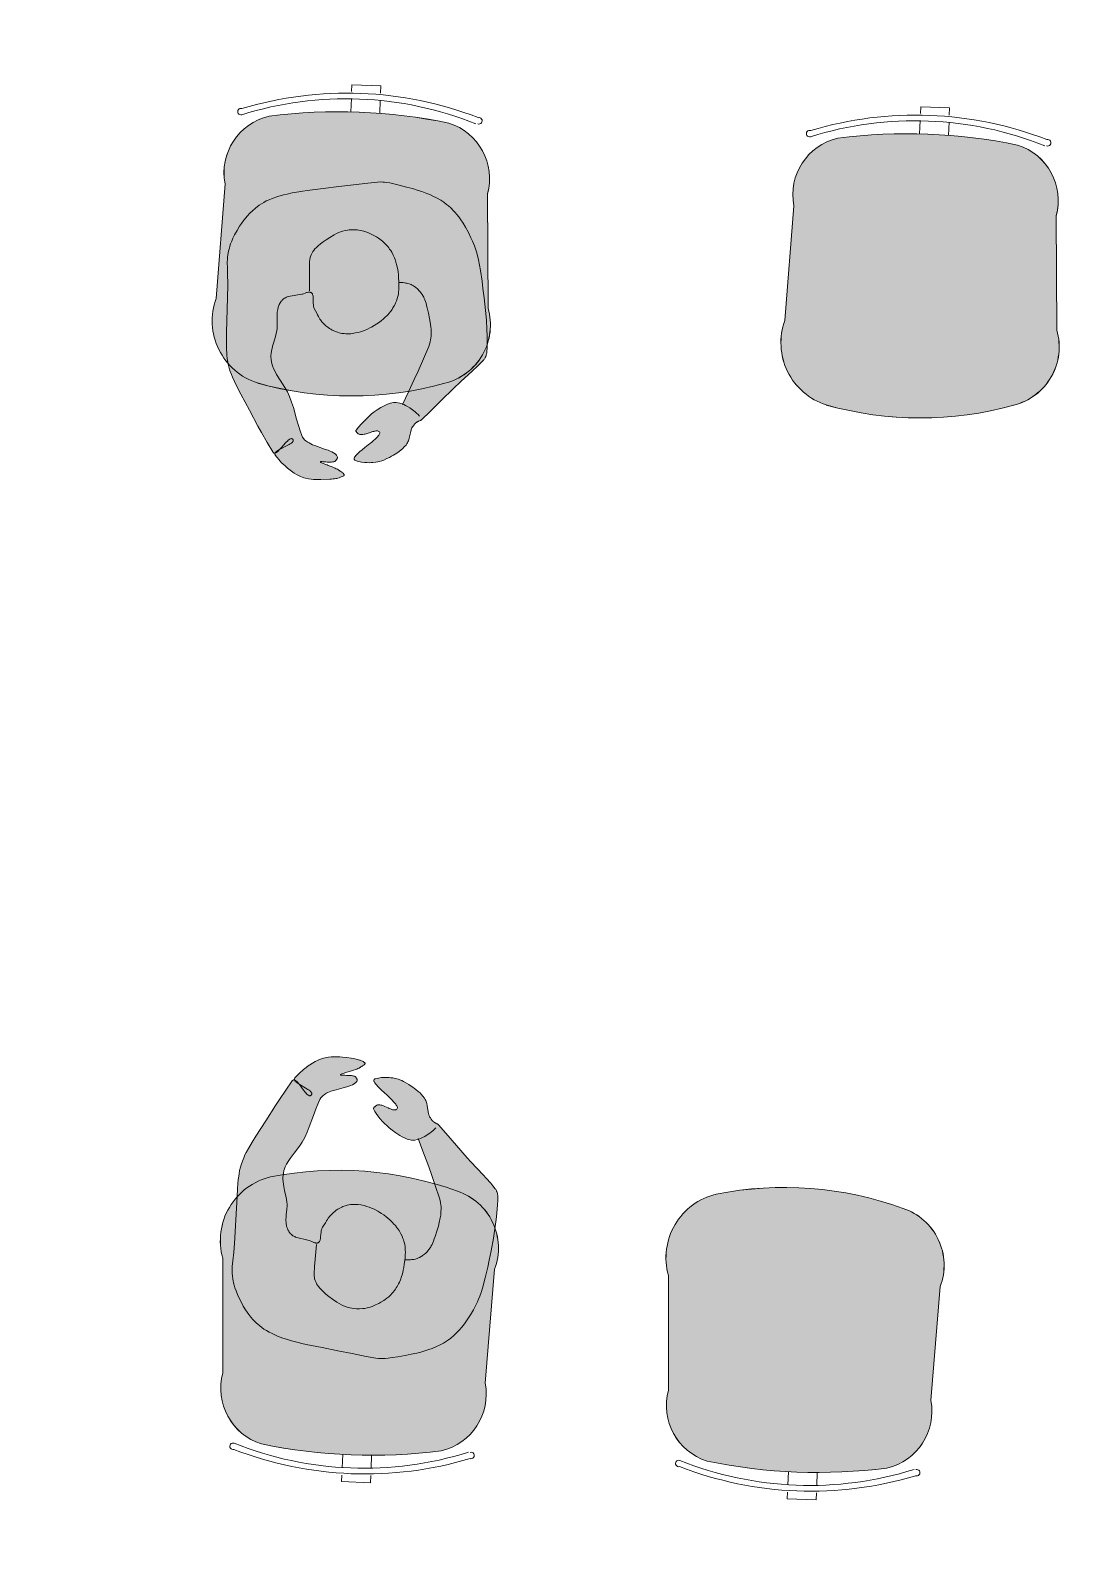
# Model space of a CAD drawing. Header units: millimetres. Extents: x 20651 to 33487, y 27202 to 35815.
# Drawn here: x 22635 to 24709, y 31862 to 34881 of the extents above; entities that cross this region are included whole.
import ezdxf

# ---------------------------------------------------------------- set-up
doc = ezdxf.new("R2010")
doc.units = ezdxf.units.MM
doc.header["$MEASUREMENT"] = 0
for name, color, linetype, lineweight in [('FURN-FREE', 1, 'Continuous', 0), ('PRES-FILL', 7, 'Continuous', 0), ('PRES-PEOP', 42, 'Continuous', 0)]:
    doc.layers.add(name, color=color, linetype=linetype, lineweight=lineweight)

# ---------------------------------------------------------------- blocks, each defined once
blk = doc.blocks.new('LOUNGE_1')
at = {"color": 0, "linetype": 'ByBlock', "lineweight": -2}
for p, q in [((-22.4, 332.9), (34.6, 332.9)), ((-22.4, 332.9), (-22.4, 318.9)), ((34.6, 332.9), (34.6, 320)), ((-22.4, 278.8), (-22.4, 304.5)), ((34.6, 279.5), (34.6, 305.6)), ((-240.6, 128.3), (-250.5, -96.5)), ((276.8, 128.3), (285.7, -97.8))]:
    blk.add_line(p, q, dxfattribs=at)
at = {"color": 0, "linetype": 'ByBlock', "lineweight": -2, "extrusion": (0, 0, -1)}
for centre, radius, start, end in [((-16.4, -400.6), 717.3, 71.0553, 108.9447), ((-18.3, -383.3), 688.8, 70.4072, 109.5928), ((-18.1, -789.8), 1069.4, 80.4557, 99.5443)]:
    blk.add_arc(centre, radius, start, end, dxfattribs=at)
at = {"color": 0, "linetype": 'ByBlock', "lineweight": -2}
for centre, radius, start, end in [((-218.2, 271.7), 6.36, 73.7398, 286.2602), ((251.1, 271.7), 6.36, 253.7398, 106.2602), ((-128.9, 154.2), 114.7, 105.3277, 193.0781), ((165.1, 154.2), 114.7, 346.9219, 74.6723), ((-138.3, -133.8), 118.2, 161.5838, 253.8334), ((163.2, -137.2), 128.7, 285.5975, 17.8471), ((37.9, 406.1), 686.2, 252.2502, 283.4715)]:
    blk.add_arc(centre, radius, start, end, dxfattribs=at)
blk = doc.blocks.new('*U4')
at = {"linetype": 'ByBlock', "lineweight": -2, "extrusion": (0, 0, -1)}
blk.add_hatch(color=7, dxfattribs=at).paths.add_polyline_path([(58.3, 280.6), (-160.3, 222.5, 0.40276), (-275.8, 113.2, 0.083483), (-198.2, -232.9, 0.40276), (-47.2, -282.5), (174.3, -243, 0.425761), (304.3, -132.6, 0.137077), (237, 230.5, 0.425761)])
at = {"color": 0, "linetype": 'ByBlock', "lineweight": -2, "extrusion": (0, 0, -1), "flags": 128}
blk.add_lwpolyline([(58.3, 280.6), (-160.3, 222.5, 0.40276), (-275.8, 113.2, 0.083483), (-198.2, -232.9, 0.40276), (-47.2, -282.5), (174.3, -243, 0.425761), (304.3, -132.6, 0.137077), (237, 230.5, 0.425761), (58.3, 280.6)], format="xyb", close=True, dxfattribs=at)
at = {"color": 0, "linetype": 'ByBlock', "lineweight": -2, "extrusion": (0, 0, -1), "xscale": 1.000009635247655, "yscale": 1.000009635247655, "zscale": 1.000009635247655, "rotation": 102.6307866838233}
blk.add_blockref('LOUNGE_1', (25.4, -19.6), dxfattribs=at)
blk = doc.blocks.new('LOUNGE_2')
at = {"color": 0, "linetype": 'ByBlock', "lineweight": -2}
for p, q in [((-22.4, 332.9), (34.6, 332.9)), ((-22.4, 332.9), (-22.4, 318.9)), ((34.6, 332.9), (34.6, 320)), ((-22.4, 278.8), (-22.4, 304.5)), ((34.6, 279.5), (34.6, 305.6)), ((-240.6, 128.3), (-250.5, -96.5)), ((276.8, 128.3), (285.7, -97.8))]:
    blk.add_line(p, q, dxfattribs=at)
at = {"color": 0, "linetype": 'ByBlock', "lineweight": -2, "extrusion": (0, 0, -1)}
for centre, radius, start, end in [((-16.4, -400.6), 717.3, 71.0553, 108.9447), ((-18.3, -383.3), 688.8, 70.4072, 109.5928), ((-18.1, -789.8), 1069.4, 80.4557, 99.5443)]:
    blk.add_arc(centre, radius, start, end, dxfattribs=at)
at = {"color": 0, "linetype": 'ByBlock', "lineweight": -2}
for centre, radius, start, end in [((-218.2, 271.7), 6.36, 73.7398, 286.2602), ((251.1, 271.7), 6.36, 253.7398, 106.2602), ((-128.9, 154.2), 114.7, 105.3277, 193.0781), ((165.1, 154.2), 114.7, 346.9219, 74.6723), ((-138.3, -133.8), 118.2, 161.5838, 253.8334), ((163.2, -137.2), 128.7, 285.5975, 17.8471), ((37.9, 406.1), 686.2, 252.2502, 283.4715)]:
    blk.add_arc(centre, radius, start, end, dxfattribs=at)
blk = doc.blocks.new('*U6')
at = {"linetype": 'ByBlock', "lineweight": -2}
blk.add_hatch(color=7, dxfattribs=at).paths.add_polyline_path([(-58.3, 280.6), (160.3, 222.5, -0.40276), (275.8, 113.2, -0.083483), (198.2, -232.9, -0.40276), (47.2, -282.5), (-174.3, -243, -0.425761), (-304.3, -132.6, -0.137077), (-237, 230.5, -0.425761)])
at = {"color": 0, "linetype": 'ByBlock', "lineweight": -2, "flags": 128}
blk.add_lwpolyline([(-58.3, 280.6), (160.3, 222.5, -0.40276), (275.8, 113.2, -0.083483), (198.2, -232.9, -0.40276), (47.2, -282.5), (-174.3, -243, -0.425761), (-304.3, -132.6, -0.137077), (-237, 230.5, -0.425761), (-58.3, 280.6)], format="xyb", close=True, dxfattribs=at)
at = {"color": 0, "linetype": 'ByBlock', "lineweight": -2, "extrusion": (0, 0, -1), "xscale": 1.000009635247655, "yscale": 1.000009635247655, "zscale": 1.000009635247655, "rotation": 102.6307866838233}
blk.add_blockref('LOUNGE_2', (25.4, -19.6), dxfattribs=at)
blk = doc.blocks.new('*U8')
at = {"layer": 'PRES-FILL', "linetype": 'ByBlock', "lineweight": -2, "extrusion": (0, 0, -1)}
h = blk.add_hatch(color=0, dxfattribs=at)
edge = h.paths.add_edge_path(flags=16)
edge.add_spline(control_points=[(87.1, -291.1), (88.9, -288.5), (89.4, -283.3), (89.5, -277.4)], knot_values=[0, 0, 0, 0, 1, 1, 1, 1], degree=3, periodic=0)
edge.add_spline(control_points=[(89.5, -277.4), (94.1, -264.3), (102.3, -248.1), (95, -247.6), (88, -247), (89.7, -264.1), (89.5, -277.4)], knot_values=[0, 0, 0, 0, 0.509531, 0.509531, 0.509531, 1, 1, 1, 1], degree=3, periodic=0)
edge.add_spline(control_points=[(89.5, -277.4), (87.5, -283), (86.2, -288.1), (87.1, -291.1)], knot_values=[0, 0, 0, 0, 1, 1, 1, 1], degree=3, periodic=0)
edge.add_spline(control_points=[(87.1, -291.1), (86, -292.7), (84.3, -293.3), (82, -292.6), (63.6, -286.7), (44.9, -280.7), (26.4, -274.1), (4, -266.1), (-18.4, -258.1), (-40.8, -249.8), (-62.1, -241.9), (-84, -234.3), (-102, -220.3), (-117.4, -208.3), (-129.9, -193.2), (-142.6, -178.6), (-163, -155.2), (-182.9, -131.3), (-203.2, -107.9), (-213.2, -96.5), (-224.2, -86), (-234.3, -74.7), (-246.7, -60.8), (-254.8, -44.4), (-259.7, -25), (-268.8, 10.8), (-269.4, 46.9), (-252.7, 77.9), (-241.3, 99.1), (-227.3, 117.8), (-212, 135.7), (-198.2, 151.6), (-184.4, 167.6), (-170.6, 183.5), (-153.9, 202.7), (-137.1, 221.9), (-119.8, 240.6), (-106.8, 254.7), (-88.4, 262.4), (-71.1, 271.5), (-49.3, 282.9), (-28.3, 292.7), (-3.3, 297.3), (21.5, 302), (44.7, 298.6), (68.4, 290.7), (91.1, 283.2), (111.9, 273.8), (130.5, 259.8), (157.5, 239.5), (182.8, 217.5), (207.6, 194.9), (226.2, 177.9), (244, 160), (260.3, 140.7), (265.4, 134.8), (270.1, 127.5), (269.8, 119.5), (269, 91.5), (265, 65.1), (263.2, 38), (261.2, 9.3), (260.2, -19.6), (257.9, -48.3), (257.6, -51.7), (255, -54.6), (254.2, -58), (253.4, -61.6), (253.2, -65.2), (253.5, -68.8), (254.4, -82.4), (267.6, -92.2), (268.2, -106.7), (269, -125.4), (262.5, -142.7), (255.6, -157.8), (248.2, -173.7), (230.6, -189), (215.1, -195.9), (194.6, -205.1), (227.5, -119.8), (210.4, -122.7), (200.6, -124.4), (194.9, -152.8), (181.9, -153.3), (179.8, -153.3), (175.7, -153.3), (175.6, -151), (174.7, -121.2), (175.9, -84.2), (191.9, -63.8), (196.2, -58.4), (202.4, -54.5), (209.7, -51.7)], knot_values=[0, 0, 0, 0, 0.004098, 0.004098, 0.004098, 0.036354, 0.036354, 0.036354, 0.07573, 0.07573, 0.07573, 0.113201, 0.113201, 0.113201, 0.145266, 0.145266, 0.145266, 0.196552, 0.196552, 0.196552, 0.221625, 0.221625, 0.221625, 0.252365, 0.252365, 0.252365, 0.309173, 0.309173, 0.309173, 0.348127, 0.348127, 0.348127, 0.382965, 0.382965, 0.382965, 0.425054, 0.425054, 0.425054, 0.456865, 0.456865, 0.456865, 0.496842, 0.496842, 0.496842, 0.536467, 0.536467, 0.536467, 0.574696, 0.574696, 0.574696, 0.630228, 0.630228, 0.630228, 0.671879, 0.671879, 0.671879, 0.684675, 0.684675, 0.684675, 0.729775, 0.729775, 0.729775, 0.777357, 0.777357, 0.777357, 0.783126, 0.783126, 0.783126, 0.789055, 0.789055, 0.789055, 0.811446, 0.811446, 0.811446, 0.840448, 0.840448, 0.840448, 0.871083, 0.871083, 0.871083, 0.911485, 0.911485, 0.911485, 0.934486, 0.934486, 0.934486, 0.938181, 0.938181, 0.938181, 0.987094, 0.987094, 0.987094, 1, 1, 1, 1], degree=3, periodic=0)
edge.add_line((209.7, -51.7), (194, 0))
edge.add_spline(control_points=[(194, 0), (187, 22.7), (179.6, 45.3), (171.5, 67.7), (163, 91.4), (139.6, 107.6), (118.7, 121.9), (107.4, 129.7), (96.1, 136.5), (80.5, 136.9), (68.4, 137.2), (58.5, 133.8), (50.1, 127.2)], knot_values=[0, 0, 0, 0, 0.324205, 0.324205, 0.324205, 0.66843, 0.66843, 0.66843, 0.855113, 0.855113, 0.855113, 1, 1, 1, 1], degree=3, periodic=0)
edge.add_line((50.1, 127.2), (43.4, 121.9))
edge.add_spline(control_points=[(43.4, 121.9), (53, 112), (61.7, 101.2), (66.2, 86.4), (72, 67.4), (70.6, 51.9), (65.8, 32.4), (60.9, 12.4), (52.4, -3.9), (40.5, -16.6), (29.8, -28), (15.7, -35.9), (-4.1, -37.8), (-21.4, -39.5), (-32.8, -32.6), (-46, -27.7), (-56.1, -23.9), (-64, -4.3), (-73.4, -9.4), (-78.2, -11.9), (-80, -18.4), (-83, -23.2), (-90.4, -35.2), (-104.9, -43.5), (-103.9, -59.9), (-102.6, -82.9), (-81.9, -92.8), (-71.8, -109.6), (-62.8, -124.7), (-56.9, -143.1), (-45.7, -155.8), (-27.6, -176.6), (8.7, -176.6), (33.9, -189.3), (57.3, -201), (80, -218.6), (102.9, -230.2), (126.4, -242.2), (170.3, -203.5), (183.9, -215.1), (185.4, -216.4), (186.2, -221.3), (185.7, -224), (184, -232.5), (161.6, -243.7), (165.3, -244.4), (170.3, -245.4), (189.8, -234), (202.1, -232.4), (207, -231.8), (219.2, -228.5), (217.4, -233.8), (214.3, -243.7), (208.3, -250.8), (201.7, -257.1), (184.8, -273.2), (168.6, -289.9), (141.4, -295.4), (121.8, -299.2), (104.3, -296.7), (90.1, -293.9), (88.5, -293.6), (87.5, -292.6), (87.1, -291.1)], knot_values=[0, 0, 0, 0, 0.044568, 0.044568, 0.044568, 0.101682, 0.101682, 0.101682, 0.159954, 0.159954, 0.159954, 0.212108, 0.212108, 0.212108, 0.25772, 0.25772, 0.25772, 0.292514, 0.292514, 0.292514, 0.310285, 0.310285, 0.310285, 0.355053, 0.355053, 0.355053, 0.417583, 0.417583, 0.417583, 0.47369, 0.47369, 0.47369, 0.564976, 0.564976, 0.564976, 0.649839, 0.649839, 0.649839, 0.736981, 0.736981, 0.736981, 0.746599, 0.746599, 0.746599, 0.777051, 0.777051, 0.777051, 0.817948, 0.817948, 0.817948, 0.83422, 0.83422, 0.83422, 0.863911, 0.863911, 0.863911, 0.939425, 0.939425, 0.939425, 0.993629, 0.993629, 0.993629, 1, 1, 1, 1], degree=3, periodic=0)
at = {"layer": 'PRES-PEOP', "color": 0, "linetype": 'ByBlock', "lineweight": -2, "extrusion": (0, 0, -1), "flags": 128}
for points in [[(250.1, -46.7), (245.8, -46.4), (241.8, -46.3), (238, -46.3), (231, -46.6), (224.9, -47.3), (219.8, -48.2), (215.4, -49.2), (211.8, -50.3), (208.7, -51.5), (206.1, -52.6), (204, -53.6), (200.4, -55.7), (198, -57.5), (196.3, -58.9), (194, -61.2), (191.9, -63.8), (189.2, -68.1), (186.9, -72.4), (184.9, -76.6), (183.3, -80.8), (181.9, -84.9), (179.7, -92.9), (178.1, -100.1), (177, -106.6), (176.2, -112.3), (175.4, -122.3), (175, -129.8), (175, -135.3), (175.1, -143.4), (175.6, -151), (175.6, -151.2), (175.7, -151.4), (175.7, -151.6), (175.8, -151.7), (175.9, -151.8), (176, -152), (176.2, -152.2), (176.5, -152.4), (176.7, -152.5), (177, -152.6), (177.3, -152.7), (177.6, -152.8), (178.1, -152.9), (178.6, -153), (179, -153.1), (179.8, -153.2), (180.4, -153.2), (180.8, -153.2), (181.4, -153.2), (181.7, -153.3), (181.9, -153.3), (183.2, -153.2), (184.3, -153), (185.4, -152.6), (186.4, -152.1), (187.3, -151.6), (188.2, -151), (189.9, -149.5), (191.3, -148), (192.7, -146.3), (193.8, -144.6), (196, -141.2), (199.5, -135), (200.8, -132.8), (201.9, -130.9), (202.9, -129.3), (203.8, -128.1), (204.6, -127), (205.9, -125.4), (207, -124.4), (207.8, -123.8), (209.1, -123.1), (210.4, -122.7), (211.9, -122.7), (213.1, -123.1), (214, -124), (214.7, -125.1), (215.1, -126.5), (215.5, -128.2), (215.6, -130), (215.7, -132), (215.7, -134), (215.3, -138.4), (214.8, -143), (214.1, -147.5), (212.6, -156.5), (211.2, -164.5), (210.1, -171.4), (209.2, -177.1), (208.7, -181.7), (208.4, -185.4), (208.4, -188.2), (208.5, -190.5), (208.7, -192.2), (209.1, -193.5), (209.5, -194.4), (209.9, -195.1), (210.8, -196), (211.6, -196.4), (212.4, -196.5), (213.6, -196.4), (215.1, -195.9), (218, -194.6), (220.7, -193.2), (223.3, -191.7), (225.7, -190.2), (230.3, -187), (234.2, -184), (237.6, -181.1), (240.4, -178.5), (242.8, -176.1), (246.7, -171.8), (249.3, -168.4), (251.1, -165.8), (253.6, -161.8), (255.6, -157.8), (258.1, -151.9), (260.2, -146.7), (261.9, -142), (263.4, -137.8), (264.5, -134.1), (265.4, -130.8), (266.7, -125), (267.5, -120.5), (267.9, -117.1), (268.2, -111.9), (268.2, -106.7), (267.9, -104), (267.4, -101.6), (266.8, -99.4), (266.1, -97.4), (265.3, -95.6), (263.7, -92.2), (257.3, -80.8), (255.9, -77.9), (255, -75.7), (254.4, -74), (253.8, -71.4), (253.5, -68.8), (253.4, -67.4), (253.4, -66.2), (253.4, -65.2), (253.4, -63.4), (253.5, -62.1), (253.6, -61.1), (253.9, -59.5), (254.2, -58), (254.4, -57.4), (254.6, -56.8), (254.8, -56.3), (255.2, -55.3), (256.9, -51.8), (257.3, -51), (257.5, -50.3), (257.6, -49.8), (257.8, -49), (257.9, -48.3), (259.4, -26.7), (261.2, 5.6), (263.2, 38), (264.9, 58.2), (267.9, 88.5), (269.1, 103.9), (269.5, 111.7), (269.8, 119.5), (269.8, 121), (269.7, 122.4), (269.5, 123.7), (269.3, 124.9), (269, 126), (268.3, 128), (267.6, 129.8), (266.9, 131.3), (266.2, 132.5), (264.9, 134.7), (263.8, 136.3), (262.1, 138.6), (260.3, 140.7), (254.2, 147.9), (243, 160.1), (234.4, 169.1), (221.2, 182.2), (207.6, 194.9), (188.9, 211.7), (174.6, 224.1), (163.8, 233.3), (147.3, 246.7), (130.5, 259.8), (123.4, 264.8), (117, 268.9), (111.4, 272.2), (106.3, 275), (97.2, 279.5), (90.2, 282.5), (79.5, 286.8), (68.4, 290.7), (59.5, 293.4), (51.8, 295.5), (45, 296.9), (39.1, 297.9), (33.9, 298.6), (29.3, 299), (21.3, 299.4), (15.2, 299.4), (10.6, 299.1), (3.7, 298.4), (-3.3, 297.3), (-12.4, 295.3), (-20.2, 293.2), (-26.9, 291.2), (-32.6, 289.2), (-42.4, 285.3), (-49.6, 282.1), (-60.3, 277), (-71.1, 271.5), (-84.2, 264.8), (-93.9, 259.7), (-101, 255.6), (-106.1, 252.3), (-109.8, 249.7), (-112.4, 247.6), (-116.3, 244.2), (-119.8, 240.6), (-132.7, 226.5), (-151.7, 205.1), (-170.6, 183.5), (-191.3, 159.6), (-212, 135.7), (-217.7, 128.9), (-222.5, 123), (-230.7, 112.3), (-236.6, 104.1), (-240.9, 97.7), (-247, 88), (-252.7, 77.9), (-255.6, 72), (-258, 66.4), (-259.9, 61), (-261.5, 55.9), (-262.7, 51.1), (-264.5, 41.9), (-265.5, 33.8), (-265.9, 26.6), (-266, 20.2), (-265.5, 9), (-264.6, 0.5), (-263.7, -5.8), (-261.9, -15.4), (-259.7, -25), (-257.7, -32.1), (-255.7, -38.1), (-253.8, -43.2), (-251.9, -47.5), (-250.1, -51.2), (-248.5, -54.4), (-245.4, -59.8), (-242.9, -63.7), (-240.9, -66.5), (-237.7, -70.7), (-234.3, -74.7), (-226.6, -83.1), (-214.8, -95.4), (-208.9, -101.6), (-203.2, -107.9), (-172.9, -143.3), (-142.6, -178.6), (-133.1, -189.6), (-125.9, -197.7), (-120.3, -203.7), (-115.9, -208), (-112.6, -211.2), (-107.4, -215.9), (-102, -220.3), (-98.6, -222.9), (-91.9, -227.3), (-85.9, -230.8), (-80.5, -233.7), (-75.7, -236), (-67.1, -239.8), (-54, -244.9), (-40.8, -249.8), (-7.2, -262.1), (26.4, -274.1), (40.3, -278.9), (61.2, -285.9), (82, -292.6), (83.3, -292.9), (84.4, -292.8), (85.3, -292.6), (86.1, -292.1), (86.8, -291.4), (87.3, -290.5), (87.7, -289.6), (88.1, -288.5), (88.4, -287.3), (88.6, -286.1), (88.9, -283.5), (89.1, -280.9), (89.2, -278.2), (89.1, -272.9), (89, -263.5), (89, -260.2), (89.2, -257.4), (89.4, -255.2), (89.7, -253.4), (90, -252), (90.3, -251), (90.7, -250.1), (91.1, -249.5), (91.8, -248.5), (92.4, -248), (93, -247.7), (93.9, -247.5), (95, -247.6), (96.1, -247.9), (96.9, -248.4), (97.5, -249), (97.9, -249.8), (98.1, -250.8), (98.2, -251.8), (98.2, -252.9), (98.1, -254), (97.9, -255.2), (97.3, -257.7), (96.5, -260.3), (88.4, -281.4), (87.7, -283.8), (87.2, -285.7), (87, -287.3), (86.8, -288.6), (86.8, -289.6), (86.9, -290.4), (87.3, -291.7), (87.7, -292.5), (88.2, -293), (89, -293.5), (90.1, -293.9), (95.6, -294.9), (100.6, -295.6), (105.2, -296.1), (109.3, -296.5), (112.9, -296.7), (119.6, -296.8), (124.8, -296.8), (128.8, -296.6), (135, -296.1), (141.4, -295.4), (146.5, -294.5), (151, -293.4), (155.1, -292.1), (158.7, -290.7), (162, -289.3), (164.9, -287.8), (170.2, -284.7), (174.6, -281.8), (178.3, -279), (184.4, -273.8), (188.9, -269.8), (201.7, -257.1), (204.1, -254.6), (206.2, -252.4), (208, -250.3), (209.5, -248.4), (210.8, -246.7), (211.8, -245.2), (213.5, -242.5), (214.7, -240.4), (215.5, -238.8), (216.5, -236.4), (217.4, -233.8), (217.5, -233.4), (217.6, -233), (217.5, -232.7), (217.4, -232.4), (217.3, -232.1), (217.1, -231.9), (216.9, -231.7), (216.6, -231.6), (216.4, -231.5), (216.1, -231.3), (215.5, -231.2), (214.8, -231.1), (214.1, -231), (213.4, -231), (212.7, -231), (211.4, -231.1), (210.1, -231.2), (207.9, -231.5), (206.3, -231.8), (205.1, -232), (204.3, -232.1), (203.7, -232.2), (202.8, -232.3), (202.1, -232.4), (199.7, -232.8), (197.4, -233.4), (195.1, -234), (192.9, -234.7), (188.7, -236.2), (181.4, -239.1), (178.8, -240.1), (176.6, -241), (174.7, -241.8), (173.2, -242.3), (171.9, -242.8), (169.9, -243.5), (168.5, -243.9), (167.5, -244.2), (166.3, -244.4), (165.3, -244.4), (165, -244.3), (164.9, -244.2), (164.8, -244), (164.9, -243.8), (165.1, -243.5), (165.3, -243.3), (165.7, -242.9), (166, -242.6), (166.5, -242.2), (167.4, -241.4), (168.5, -240.6), (169.6, -239.8), (170.7, -238.9), (172.9, -237.3), (175, -235.7), (178.5, -232.8), (179.8, -231.6), (180.9, -230.6), (181.7, -229.8), (183.1, -228.3), (184, -227.2), (184.6, -226.4), (185.2, -225.2), (185.5, -224.6), (185.7, -224), (185.8, -223.5), (185.8, -223), (185.9, -222.5), (185.9, -222), (185.9, -221.5), (185.8, -220.5), (185.7, -219.6), (185.6, -218.9), (185.5, -218.3), (185.3, -217.7), (185.2, -217.3), (185.1, -216.9), (185, -216.6), (184.7, -216.1), (184.5, -215.8), (184.4, -215.6), (184.2, -215.3), (183.9, -215.1), (182.5, -214.2), (181, -213.6), (179.4, -213.3), (177.7, -213.1), (176, -213.2), (172.3, -213.7), (168.6, -214.6), (164.9, -215.8), (161.2, -217.1), (154, -220.1), (140.6, -225.7), (135.5, -227.7), (131, -229.3), (127.2, -230.5), (123.8, -231.3), (121, -231.9), (116.1, -232.5), (112.6, -232.6), (110, -232.3), (106.3, -231.6), (104.6, -231), (102.9, -230.2), (94.3, -225.6), (86.8, -221.2), (73.7, -213), (53.9, -200.5), (43.9, -194.6), (33.9, -189.3), (29, -187), (24.3, -185.2), (15, -182.1), (-1.8, -177.5), (-14.3, -173.9), (-18.9, -172.3), (-26.5, -169.3), (-31.9, -166.6), (-35.7, -164.3), (-38.5, -162.5), (-42.3, -159.3), (-45.7, -155.8), (-47.8, -153.4), (-49.6, -151), (-52.8, -146.2), (-55.3, -141.8), (-57.4, -137.8), (-61, -130.7), (-66.2, -120), (-68.9, -114.7), (-71.8, -109.6), (-73.8, -106.5), (-75.9, -103.7), (-80.1, -98.8), (-88, -90.4), (-91, -87.2), (-93.4, -84.4), (-95.4, -81.8), (-97.1, -79.5), (-98.4, -77.4), (-100.5, -73.5), (-101.8, -70.4), (-102.6, -67.9), (-103.5, -64.1), (-103.8, -62), (-103.9, -59.9), (-104, -58.4), (-104, -57), (-103.7, -54.4), (-103.1, -52), (-102.5, -49.9), (-101.7, -48), (-100.8, -46.3), (-100, -44.7), (-83, -23.2), (-82.4, -22.3), (-81.4, -20.5), (-79.8, -17.2), (-79.1, -16), (-78.5, -15), (-78, -14.1), (-77.5, -13.4), (-76.6, -12.2), (-75.9, -11.4), (-75.3, -10.8), (-74.9, -10.4), (-74.1, -9.8), (-73.4, -9.4), (-72.5, -9), (-71.7, -8.7), (-70.9, -8.6), (-70.2, -8.5), (-69.4, -8.6), (-68.7, -8.8), (-68, -9), (-66.7, -9.6), (-65.5, -10.3), (-64.3, -11.2), (-63.2, -12.1), (-62.2, -13.1), (-60.3, -15), (-56.9, -18.7), (-54.3, -21.5), (-52.3, -23.5), (-50.7, -24.8), (-49.6, -25.7), (-48.7, -26.3), (-47.4, -27.1), (-46, -27.7), (-36.3, -31.5), (-32.6, -32.9), (-29.4, -34.1), (-26.6, -35), (-24, -35.8), (-21.7, -36.3), (-17.6, -37.2), (-14.4, -37.6), (-12, -37.8), (-8.1, -37.9), (-6.1, -37.9), (-4.1, -37.8), (-0.5, -37.4), (2.7, -37), (5.7, -36.4), (8.4, -35.8), (10.9, -35.1), (15.3, -33.6), (19, -32.1), (22.1, -30.6), (24.8, -29.2), (27, -27.9), (30.7, -25.4), (33.3, -23.3), (37, -20.1), (40.5, -16.6), (42.6, -14.2), (46.5, -9.4), (49.7, -4.9), (52.3, -0.9), (54.4, 2.8), (56.2, 6.1), (59.1, 12.2), (61, 17), (62.4, 20.7), (64.2, 26.4), (65.8, 32.4), (66.6, 36), (68, 42.6), (68.9, 48.2), (69.5, 53), (69.8, 57.1), (69.9, 60.7), (69.9, 63.8), (69.6, 69.3), (69.1, 73.5), (68.5, 76.7), (67.5, 81.5), (66.2, 86.4), (65.3, 89.2), (64.4, 91.7), (63.4, 94.1), (61.4, 98.2), (59.5, 101.7), (57.6, 104.7), (55.9, 107.2), (52.7, 111.4), (50.3, 114.5), (46.3, 118.9), (42.3, 123.1), (37.2, 128.3), (32.5, 132.6), (28.4, 136.3), (24.6, 139.5), (21.2, 142.1), (18.1, 144.3), (12.5, 147.9), (8, 150.4), (4.6, 152.2), (-0.9, 154.6), (-6.7, 156.6), (-10.4, 157.8), (-13.9, 158.6), (-17.1, 159.3), (-20.1, 159.8), (-25.7, 160.4), (-30.5, 160.6), (-34.7, 160.6), (-38.4, 160.4), (-44.7, 159.7), (-49.4, 158.9), (-56.4, 157.4), (-63.4, 155.6), (-67.6, 154.2), (-71.5, 152.6), (-75.1, 151), (-78.4, 149.2), (-81.4, 147.5), (-86.9, 143.7), (-91.4, 140.1), (-95.1, 136.7), (-98.2, 133.4), (-100.8, 130.5), (-102.9, 127.7), (-106.3, 122.8), (-108.6, 118.9), (-110.1, 115.9), (-112.2, 111.2), (-113.9, 106.4), (-116.8, 97.1), (-119.2, 88.7), (-121, 81.4), (-122.2, 74.9), (-123, 69.3), (-123.4, 64.5), (-123.5, 60.4), (-123.3, 56.8), (-123, 53.8), (-122.6, 51.2), (-121.5, 46.8), (-120.3, 43.6), (-119.3, 41.3), (-117.3, 37.9), (-115, 34.8), (-105.5, 23.9), (-98.3, 15.9), (-87.3, 3.9), (-76.2, -7.9)], [(209.7, -51.7), (201.8, -25.9), (194, 0), (188.7, 17), (180.3, 42.4), (171.5, 67.7), (169.8, 72), (167.8, 76), (165.8, 79.5), (163.7, 82.7), (161.5, 85.7), (157.1, 90.9), (152.9, 95.3), (149, 99), (141.8, 105.2), (136.1, 109.6), (127.4, 115.9), (118.7, 121.9), (114.4, 124.8), (110.7, 127.2), (107.3, 129.1), (104.3, 130.7), (101.7, 132), (99.3, 133), (97.1, 133.8), (93.3, 135), (90.2, 135.8), (87.9, 136.2), (84.3, 136.7), (80.5, 136.9), (78.3, 136.9), (76.2, 136.8), (74.3, 136.7), (72.6, 136.5), (69.4, 136), (66.7, 135.4), (64.4, 134.8), (62.5, 134.1), (60.8, 133.5), (58, 132.2), (56, 131.1), (54.5, 130.2), (52.3, 128.8), (50.1, 127.2), (46.8, 124.6), (43.4, 121.9)]]:
    blk.add_lwpolyline(points, dxfattribs=at)
blk = doc.blocks.new('*U9')
at = {"layer": 'PRES-FILL', "linetype": 'ByBlock', "lineweight": -2}
h = blk.add_hatch(color=0, dxfattribs=at)
edge = h.paths.add_edge_path(flags=16)
edge.add_spline(control_points=[(-87.1, -291.1), (-88.9, -288.5), (-89.4, -283.3), (-89.5, -277.4)], knot_values=[0, 0, 0, 0, 1, 1, 1, 1], degree=3, periodic=0)
edge.add_spline(control_points=[(-89.5, -277.4), (-94.1, -264.3), (-102.3, -248.1), (-95, -247.6), (-88, -247), (-89.7, -264.1), (-89.5, -277.4)], knot_values=[0, 0, 0, 0, 0.509531, 0.509531, 0.509531, 1, 1, 1, 1], degree=3, periodic=0)
edge.add_spline(control_points=[(-89.5, -277.4), (-87.5, -283), (-86.2, -288.1), (-87.1, -291.1)], knot_values=[0, 0, 0, 0, 1, 1, 1, 1], degree=3, periodic=0)
edge.add_spline(control_points=[(-87.1, -291.1), (-86, -292.7), (-84.3, -293.3), (-82, -292.6), (-63.6, -286.7), (-44.9, -280.7), (-26.4, -274.1), (-4, -266.1), (18.4, -258.1), (40.8, -249.8), (62.1, -241.9), (84, -234.3), (102, -220.3), (117.4, -208.3), (129.9, -193.2), (142.6, -178.6), (163, -155.2), (182.9, -131.3), (203.2, -107.9), (213.2, -96.5), (224.2, -86), (234.3, -74.7), (246.7, -60.8), (254.8, -44.4), (259.7, -25), (268.8, 10.8), (269.4, 46.9), (252.7, 77.9), (241.3, 99.1), (227.3, 117.8), (212, 135.7), (198.2, 151.6), (184.4, 167.6), (170.6, 183.5), (153.9, 202.7), (137.1, 221.9), (119.8, 240.6), (106.8, 254.7), (88.4, 262.4), (71.1, 271.5), (49.3, 282.9), (28.3, 292.7), (3.3, 297.3), (-21.5, 302), (-44.7, 298.6), (-68.4, 290.7), (-91.1, 283.2), (-111.9, 273.8), (-130.5, 259.8), (-157.5, 239.5), (-182.8, 217.5), (-207.6, 194.9), (-226.2, 177.9), (-244, 160), (-260.3, 140.7), (-265.4, 134.8), (-270.1, 127.5), (-269.8, 119.5), (-269, 91.5), (-265, 65.1), (-263.2, 38), (-261.2, 9.3), (-260.2, -19.6), (-257.9, -48.3), (-257.6, -51.7), (-255, -54.6), (-254.2, -58), (-253.4, -61.6), (-253.2, -65.2), (-253.5, -68.8), (-254.4, -82.4), (-267.6, -92.2), (-268.2, -106.7), (-269, -125.4), (-262.5, -142.7), (-255.6, -157.8), (-248.2, -173.7), (-230.6, -189), (-215.1, -195.9), (-194.6, -205.1), (-227.5, -119.8), (-210.4, -122.7), (-200.6, -124.4), (-194.9, -152.8), (-181.9, -153.3), (-179.8, -153.3), (-175.7, -153.3), (-175.6, -151), (-174.7, -121.2), (-175.9, -84.2), (-191.9, -63.8), (-196.2, -58.4), (-202.4, -54.5), (-209.7, -51.7)], knot_values=[0, 0, 0, 0, 0.004098, 0.004098, 0.004098, 0.036354, 0.036354, 0.036354, 0.07573, 0.07573, 0.07573, 0.113201, 0.113201, 0.113201, 0.145266, 0.145266, 0.145266, 0.196552, 0.196552, 0.196552, 0.221625, 0.221625, 0.221625, 0.252365, 0.252365, 0.252365, 0.309173, 0.309173, 0.309173, 0.348127, 0.348127, 0.348127, 0.382965, 0.382965, 0.382965, 0.425054, 0.425054, 0.425054, 0.456865, 0.456865, 0.456865, 0.496842, 0.496842, 0.496842, 0.536467, 0.536467, 0.536467, 0.574696, 0.574696, 0.574696, 0.630228, 0.630228, 0.630228, 0.671879, 0.671879, 0.671879, 0.684675, 0.684675, 0.684675, 0.729775, 0.729775, 0.729775, 0.777357, 0.777357, 0.777357, 0.783126, 0.783126, 0.783126, 0.789055, 0.789055, 0.789055, 0.811446, 0.811446, 0.811446, 0.840448, 0.840448, 0.840448, 0.871083, 0.871083, 0.871083, 0.911485, 0.911485, 0.911485, 0.934486, 0.934486, 0.934486, 0.938181, 0.938181, 0.938181, 0.987094, 0.987094, 0.987094, 1, 1, 1, 1], degree=3, periodic=0)
edge.add_line((-209.7, -51.7), (-194, 0))
edge.add_spline(control_points=[(-194, 0), (-187, 22.7), (-179.6, 45.3), (-171.5, 67.7), (-163, 91.4), (-139.6, 107.6), (-118.7, 121.9), (-107.4, 129.7), (-96.1, 136.5), (-80.5, 136.9), (-68.4, 137.2), (-58.5, 133.8), (-50.1, 127.2)], knot_values=[0, 0, 0, 0, 0.324205, 0.324205, 0.324205, 0.66843, 0.66843, 0.66843, 0.855113, 0.855113, 0.855113, 1, 1, 1, 1], degree=3, periodic=0)
edge.add_line((-50.1, 127.2), (-43.4, 121.9))
edge.add_spline(control_points=[(-43.4, 121.9), (-53, 112), (-61.7, 101.2), (-66.2, 86.4), (-72, 67.4), (-70.6, 51.9), (-65.8, 32.4), (-60.9, 12.4), (-52.4, -3.9), (-40.5, -16.6), (-29.8, -28), (-15.7, -35.9), (4.1, -37.8), (21.4, -39.5), (32.8, -32.6), (46, -27.7), (56.1, -23.9), (64, -4.3), (73.4, -9.4), (78.2, -11.9), (80, -18.4), (83, -23.2), (90.4, -35.2), (104.9, -43.5), (103.9, -59.9), (102.6, -82.9), (81.9, -92.8), (71.8, -109.6), (62.8, -124.7), (56.9, -143.1), (45.7, -155.8), (27.6, -176.6), (-8.7, -176.6), (-33.9, -189.3), (-57.3, -201), (-80, -218.6), (-102.9, -230.2), (-126.4, -242.2), (-170.3, -203.5), (-183.9, -215.1), (-185.4, -216.4), (-186.2, -221.3), (-185.7, -224), (-184, -232.5), (-161.6, -243.7), (-165.3, -244.4), (-170.3, -245.4), (-189.8, -234), (-202.1, -232.4), (-207, -231.8), (-219.2, -228.5), (-217.4, -233.8), (-214.3, -243.7), (-208.3, -250.8), (-201.7, -257.1), (-184.8, -273.2), (-168.6, -289.9), (-141.4, -295.4), (-121.8, -299.2), (-104.3, -296.7), (-90.1, -293.9), (-88.5, -293.6), (-87.5, -292.6), (-87.1, -291.1)], knot_values=[0, 0, 0, 0, 0.044568, 0.044568, 0.044568, 0.101682, 0.101682, 0.101682, 0.159954, 0.159954, 0.159954, 0.212108, 0.212108, 0.212108, 0.25772, 0.25772, 0.25772, 0.292514, 0.292514, 0.292514, 0.310285, 0.310285, 0.310285, 0.355053, 0.355053, 0.355053, 0.417583, 0.417583, 0.417583, 0.47369, 0.47369, 0.47369, 0.564976, 0.564976, 0.564976, 0.649839, 0.649839, 0.649839, 0.736981, 0.736981, 0.736981, 0.746599, 0.746599, 0.746599, 0.777051, 0.777051, 0.777051, 0.817948, 0.817948, 0.817948, 0.83422, 0.83422, 0.83422, 0.863911, 0.863911, 0.863911, 0.939425, 0.939425, 0.939425, 0.993629, 0.993629, 0.993629, 1, 1, 1, 1], degree=3, periodic=0)
at = {"layer": 'PRES-PEOP', "color": 0, "linetype": 'ByBlock', "lineweight": -2, "flags": 128}
for points in [[(-250.1, -46.7), (-246, -46.2), (-242.1, -45.9), (-238.3, -45.7), (-234.8, -45.7), (-228.2, -46), (-222.5, -46.6), (-217.6, -47.5), (-213.6, -48.5), (-210.1, -49.6), (-207.2, -50.7), (-204.8, -51.9), (-202.8, -53), (-199.6, -55.2), (-197.3, -57), (-195.8, -58.6), (-193.7, -61), (-191.9, -63.8), (-189.4, -68.6), (-187.1, -73.4), (-185.2, -78.1), (-181.9, -87.2), (-179.4, -95.5), (-177.6, -102.9), (-176.3, -109.4), (-175.3, -115), (-174.7, -119.9), (-174.1, -128.3), (-173.9, -134.4), (-174.1, -138.8), (-174.6, -145.2), (-175.6, -151), (-175.6, -151.2), (-175.7, -151.4), (-175.8, -151.5), (-175.9, -151.6), (-176.1, -151.9), (-176.3, -152), (-176.6, -152.2), (-176.8, -152.3), (-177.1, -152.5), (-177.4, -152.6), (-177.9, -152.7), (-178.4, -152.8), (-178.8, -152.9), (-179.6, -153), (-180.2, -153.1), (-181.1, -153.2), (-181.5, -153.2), (-181.9, -153.3), (-183.2, -153.3), (-184.4, -153.1), (-185.5, -152.9), (-186.6, -152.5), (-187.6, -152), (-188.5, -151.4), (-190.1, -150), (-191.6, -148.5), (-192.9, -146.8), (-194.1, -145.1), (-196.2, -141.7), (-199.6, -135.4), (-200.9, -133.1), (-202, -131.1), (-202.9, -129.5), (-203.8, -128.2), (-204.5, -127.1), (-205.9, -125.5), (-207, -124.5), (-207.8, -123.8), (-209.1, -123.1), (-209.7, -122.9), (-210.4, -122.7), (-211.9, -122.7), (-213.1, -123.1), (-214.1, -124), (-214.8, -125.1), (-215.3, -126.5), (-215.7, -128.1), (-215.9, -129.9), (-216, -131.9), (-216, -133.9), (-215.7, -138.3), (-215.2, -142.8), (-214.6, -147.3), (-213.2, -156.2), (-211.8, -164.2), (-210.6, -171), (-209.8, -176.7), (-209.2, -181.3), (-209, -185), (-208.9, -187.9), (-209, -190.1), (-209.2, -191.9), (-209.5, -193.2), (-209.8, -194.2), (-210.2, -194.9), (-211, -195.8), (-211.8, -196.2), (-212.5, -196.4), (-213.7, -196.3), (-215.1, -195.9), (-217.8, -194.7), (-220.5, -193.4), (-223, -191.9), (-225.5, -190.5), (-230, -187.4), (-234, -184.4), (-237.4, -181.5), (-240.3, -178.9), (-242.7, -176.5), (-244.7, -174.3), (-248, -170.3), (-250.3, -167.3), (-251.8, -164.9), (-253.9, -161.4), (-255.6, -157.8), (-258, -151.8), (-260.1, -146.5), (-261.8, -141.8), (-263.2, -137.6), (-264.4, -133.9), (-265.3, -130.6), (-266.7, -124.8), (-267.5, -120.4), (-267.9, -117), (-268.2, -111.9), (-268.2, -106.7), (-267.9, -104), (-267.4, -101.7), (-266.8, -99.5), (-266.1, -97.5), (-265.3, -95.7), (-263.6, -92.3), (-257.2, -80.9), (-255.9, -78), (-255, -75.7), (-254.4, -74), (-253.8, -71.4), (-253.5, -68.8), (-253.4, -67.4), (-253.4, -66.2), (-253.4, -65.2), (-253.4, -63.4), (-253.5, -62.1), (-253.6, -61.1), (-253.9, -59.5), (-254.2, -58), (-254.4, -57.4), (-254.6, -56.8), (-254.8, -56.3), (-255.2, -55.3), (-256.9, -51.8), (-257.3, -51), (-257.5, -50.3), (-257.6, -49.8), (-257.8, -49), (-257.9, -48.3), (-259.4, -26.7), (-261.2, 5.6), (-263.2, 38), (-264, 48.1), (-267.6, 83.1), (-268.4, 92), (-269.4, 105.6), (-269.7, 112.5), (-269.8, 119.5), (-269.8, 121.1), (-269.7, 122.5), (-269.5, 123.8), (-269.2, 125), (-268.9, 126.1), (-268.3, 128.1), (-267.5, 129.9), (-266.8, 131.3), (-266.2, 132.6), (-264.9, 134.8), (-263.8, 136.3), (-262.1, 138.6), (-260.3, 140.7), (-254.2, 147.8), (-243.1, 160), (-234.5, 169), (-221.2, 182.1), (-207.6, 194.9), (-188.8, 211.8), (-174.6, 224.2), (-163.8, 233.3), (-147.3, 246.7), (-130.5, 259.8), (-123.4, 264.8), (-117, 268.9), (-111.4, 272.2), (-106.3, 275), (-97.2, 279.5), (-90.3, 282.5), (-79.5, 286.8), (-68.4, 290.7), (-59.5, 293.5), (-51.7, 295.5), (-44.9, 296.9), (-39, 297.9), (-33.8, 298.6), (-29.2, 299), (-21.2, 299.4), (-15.2, 299.4), (-10.6, 299.1), (-3.7, 298.4), (3.3, 297.3), (12.4, 295.3), (20.2, 293.2), (26.9, 291.1), (32.6, 289.1), (42.4, 285.3), (49.7, 282.1), (60.4, 277), (71.1, 271.5), (84.1, 264.8), (93.8, 259.7), (100.9, 255.6), (106, 252.3), (109.7, 249.7), (112.4, 247.6), (116.3, 244.2), (119.8, 240.6), (132.7, 226.5), (151.7, 205.1), (170.6, 183.5), (191.3, 159.6), (212, 135.7), (217.7, 128.9), (222.5, 123), (230.7, 112.3), (236.6, 104.1), (240.9, 97.8), (247, 88.1), (249.9, 83), (252.7, 77.9), (255.6, 71.9), (258, 66.3), (259.9, 60.9), (261.5, 55.8), (262.7, 50.9), (264.5, 41.7), (265.5, 33.6), (265.9, 26.4), (266, 20), (265.5, 8.8), (264.6, 0.4), (263.7, -6), (261.9, -15.5), (259.7, -25), (257.7, -32.1), (255.7, -38.1), (253.8, -43.1), (251.9, -47.5), (250.1, -51.2), (248.5, -54.4), (245.4, -59.8), (242.9, -63.7), (240.9, -66.5), (237.7, -70.7), (234.3, -74.7), (226.6, -83), (214.8, -95.4), (208.9, -101.6), (203.2, -107.9), (172.9, -143.2), (142.6, -178.6), (133.1, -189.6), (125.9, -197.7), (120.3, -203.7), (115.9, -208), (112.6, -211.2), (107.4, -215.9), (102, -220.3), (98.6, -222.9), (91.9, -227.3), (85.9, -230.8), (80.5, -233.7), (75.7, -236), (67.1, -239.8), (54, -244.9), (40.8, -249.8), (7.2, -262.1), (-26.4, -274.1), (-40.3, -278.9), (-61.2, -285.9), (-82, -292.6), (-83.3, -292.9), (-84.4, -292.8), (-85.3, -292.5), (-86.1, -292), (-86.7, -291.3), (-87.3, -290.5), (-87.7, -289.5), (-88.1, -288.4), (-88.3, -287.3), (-88.6, -286.1), (-88.8, -283.5), (-89, -280.8), (-89.1, -278.1), (-89, -272.8), (-88.9, -268), (-88.8, -263.9), (-88.9, -260.4), (-89, -257.6), (-89.2, -255.3), (-89.5, -253.5), (-89.8, -252.1), (-90.1, -251), (-90.5, -250.1), (-90.9, -249.4), (-91.7, -248.5), (-92.3, -248), (-92.9, -247.7), (-93.9, -247.5), (-95, -247.6), (-96.1, -247.9), (-96.9, -248.4), (-97.6, -249.1), (-98, -249.9), (-98.2, -250.9), (-98.3, -251.9), (-98.3, -253), (-98.2, -254.2), (-98, -255.4), (-97.3, -257.9), (-96.5, -260.4), (-88.3, -281.5), (-87.6, -283.8), (-87.1, -285.8), (-86.8, -287.3), (-86.7, -288.6), (-86.7, -289.6), (-86.8, -290.5), (-87.2, -291.7), (-87.6, -292.5), (-88.1, -293), (-89, -293.5), (-90.1, -293.9), (-95.8, -294.9), (-101, -295.7), (-105.6, -296.2), (-109.8, -296.6), (-113.5, -296.8), (-120.2, -297), (-125.4, -296.9), (-129.3, -296.7), (-135.3, -296.2), (-141.4, -295.4), (-146.2, -294.4), (-150.6, -293.3), (-154.5, -292), (-158.1, -290.6), (-161.3, -289.2), (-167.2, -286.2), (-172, -283.3), (-176.1, -280.5), (-179.6, -277.9), (-185.4, -273), (-189.6, -269.2), (-195.7, -263.2), (-201.7, -257.1), (-204.2, -254.5), (-206.3, -252), (-208.2, -249.8), (-209.8, -247.8), (-211.1, -246), (-212.2, -244.5), (-213.1, -243.1), (-214.5, -240.7), (-215.5, -239), (-216.1, -237.7), (-216.9, -235.7), (-217.2, -234.8), (-217.4, -233.8), (-217.5, -233.5), (-217.5, -233.2), (-217.4, -232.9), (-217.3, -232.6), (-217.1, -232.4), (-216.9, -232.2), (-216.7, -232.1), (-216.4, -231.9), (-216.1, -231.8), (-215.5, -231.6), (-214.9, -231.5), (-214.2, -231.4), (-213.5, -231.4), (-212.8, -231.3), (-211.5, -231.3), (-210.2, -231.4), (-208, -231.6), (-206.3, -231.8), (-205.1, -232), (-204.3, -232.1), (-203.7, -232.2), (-202.9, -232.3), (-202.1, -232.4), (-199.8, -232.9), (-197.5, -233.4), (-195.2, -234), (-190.9, -235.4), (-187, -236.8), (-180.4, -239.4), (-178, -240.3), (-176, -241.1), (-174.3, -241.7), (-172.9, -242.3), (-170.6, -243.1), (-169.1, -243.6), (-168, -243.9), (-166.5, -244.2), (-165.3, -244.4), (-164.9, -244.4), (-164.7, -244.3), (-164.7, -244.1), (-164.7, -243.9), (-164.8, -243.7), (-165, -243.4), (-165.3, -243.1), (-165.7, -242.7), (-166.1, -242.3), (-167, -241.5), (-168, -240.6), (-169.1, -239.7), (-170.2, -238.9), (-171.3, -238), (-173.4, -236.2), (-177.3, -233), (-178.7, -231.8), (-179.9, -230.7), (-180.9, -229.8), (-182.5, -228.2), (-183.5, -227.1), (-184.2, -226.3), (-184.7, -225.7), (-185.2, -224.8), (-185.7, -224), (-185.7, -223.8), (-185.8, -223.6), (-185.9, -223.1), (-186, -222.6), (-186, -222.1), (-186, -221.6), (-186, -221.1), (-185.9, -220.2), (-185.8, -219.4), (-185.7, -218.7), (-185.5, -218.1), (-185.4, -217.5), (-185.3, -217.1), (-185.1, -216.8), (-185, -216.5), (-184.8, -216), (-184.6, -215.7), (-184.4, -215.5), (-184.2, -215.3), (-183.9, -215.1), (-182.4, -214.3), (-180.8, -213.8), (-179.1, -213.5), (-177.3, -213.5), (-175.5, -213.6), (-171.8, -214.1), (-168, -215.1), (-164.3, -216.3), (-160.6, -217.7), (-153.4, -220.6), (-140.2, -226.1), (-135.2, -228.1), (-130.8, -229.6), (-127, -230.7), (-123.7, -231.5), (-120.8, -232.1), (-116, -232.6), (-112.5, -232.6), (-110, -232.4), (-106.3, -231.6), (-102.9, -230.2), (-94.3, -225.6), (-86.8, -221.2), (-73.6, -213), (-53.9, -200.5), (-43.9, -194.6), (-33.9, -189.3), (-29, -187), (-24.3, -185.2), (-15.1, -182.2), (1.7, -177.6), (14.1, -174), (18.7, -172.5), (26.3, -169.4), (31.7, -166.7), (35.6, -164.4), (38.3, -162.5), (42.2, -159.4), (45.7, -155.8), (47.8, -153.3), (49.7, -150.9), (52.9, -146.1), (55.4, -141.7), (57.5, -137.8), (61.1, -130.7), (66.2, -120), (68.9, -114.7), (71.8, -109.6), (73.8, -106.5), (75.9, -103.7), (80.1, -98.7), (88, -90.3), (91, -87.1), (93.4, -84.3), (95.4, -81.7), (97.1, -79.3), (98.4, -77.2), (100.5, -73.4), (101.8, -70.3), (102.6, -67.9), (103.5, -64), (103.8, -62), (103.9, -59.9), (104, -58.5), (104, -57), (103.7, -54.4), (103.2, -52.1), (102.5, -50), (101.7, -48.1), (100.9, -46.4), (100, -44.8), (83, -23.2), (81.9, -21.3), (80, -17.9), (79.3, -16.6), (78.7, -15.5), (78.1, -14.5), (77.6, -13.7), (76.7, -12.4), (75.9, -11.5), (75.3, -10.9), (74.9, -10.5), (74.1, -9.9), (73.4, -9.4), (72.6, -9), (71.8, -8.7), (71, -8.6), (70.3, -8.5), (69.6, -8.6), (68.9, -8.7), (68.2, -9), (66.9, -9.6), (65.7, -10.3), (64.6, -11.2), (63.5, -12.1), (62.4, -13), (60.5, -15), (57, -18.7), (54.4, -21.5), (52.3, -23.5), (50.8, -24.8), (49.6, -25.7), (48.7, -26.3), (47.4, -27.1), (46, -27.7), (36.2, -31.4), (32.5, -32.8), (29.2, -33.9), (26.3, -34.7), (21.1, -36.1), (17, -36.9), (13.9, -37.3), (11.5, -37.6), (7.9, -37.8), (4.1, -37.8), (0.7, -37.6), (-2.5, -37.2), (-5.4, -36.7), (-8.1, -36.2), (-10.5, -35.5), (-15, -34.1), (-18.7, -32.6), (-21.9, -31), (-24.5, -29.6), (-26.8, -28.2), (-30.6, -25.6), (-33.3, -23.5), (-37, -20.2), (-40.5, -16.6), (-44.7, -11.6), (-48.2, -6.9), (-51, -2.7), (-53.4, 1.2), (-55.3, 4.7), (-57, 7.8), (-59.6, 13.6), (-61.4, 18), (-62.6, 21.5), (-64.3, 26.8), (-65.8, 32.4), (-66.6, 36), (-68, 42.6), (-68.8, 48.2), (-69.4, 53.1), (-69.7, 57.3), (-69.7, 60.9), (-69.7, 64.1), (-69.4, 69.6), (-68.9, 73.7), (-68.4, 76.9), (-67.5, 81.6), (-66.2, 86.4), (-65.4, 89.1), (-64.5, 91.6), (-63.5, 93.9), (-61.6, 98), (-59.6, 101.5), (-57.8, 104.5), (-56.1, 107), (-52.9, 111.3), (-50.4, 114.4), (-46.4, 118.9), (-42.3, 123.1), (-37.1, 128.3), (-32.5, 132.6), (-28.4, 136.3), (-24.6, 139.5), (-21.2, 142.1), (-18.2, 144.3), (-12.6, 147.9), (-8.1, 150.4), (-4.7, 152.2), (0.8, 154.6), (3.7, 155.6), (6.7, 156.6), (10.5, 157.8), (14, 158.6), (17.3, 159.3), (20.3, 159.8), (26, 160.4), (30.8, 160.6), (35.1, 160.6), (38.7, 160.4), (45, 159.7), (49.7, 158.9), (56.6, 157.4), (63.4, 155.6), (67.5, 154.2), (71.3, 152.7), (74.8, 151.1), (78, 149.4), (81, 147.6), (86.4, 144), (90.9, 140.4), (94.7, 137), (97.8, 133.9), (100.4, 130.9), (102.5, 128.2), (106, 123.2), (108.3, 119.3), (109.9, 116.2), (112.1, 111.4), (113.9, 106.4), (116.9, 96.8), (119.4, 88.3), (121.2, 80.9), (122.4, 74.5), (123.2, 68.9), (123.6, 64.1), (123.6, 60), (123.5, 56.5), (123.1, 53.5), (122.7, 51), (121.5, 46.6), (120.4, 43.5), (119.3, 41.2), (117.4, 37.9), (115, 34.8), (105.5, 24), (91, 7.9), (76.2, -7.9)], [(-209.7, -51.7), (-201.8, -25.9), (-194, 0), (-188.7, 17), (-180.3, 42.5), (-171.5, 67.7), (-169.8, 72), (-167.9, 75.9), (-165.8, 79.5), (-163.7, 82.7), (-161.6, 85.6), (-157.2, 90.8), (-153.1, 95.2), (-149.2, 98.9), (-142, 105.1), (-136.3, 109.5), (-127.6, 115.8), (-118.7, 121.9), (-114.4, 124.8), (-110.6, 127.2), (-107.2, 129.2), (-104.2, 130.8), (-101.5, 132), (-99.2, 133.1), (-97, 133.9), (-93.2, 135.1), (-90.2, 135.8), (-87.9, 136.2), (-84.3, 136.7), (-80.5, 136.9), (-78.3, 136.9), (-76.2, 136.8), (-74.3, 136.7), (-72.6, 136.5), (-69.4, 136), (-66.7, 135.4), (-64.5, 134.8), (-62.5, 134.1), (-60.8, 133.5), (-58, 132.2), (-56, 131.1), (-54.5, 130.2), (-52.3, 128.8), (-50.1, 127.2), (-46.8, 124.6), (-43.4, 121.9)]]:
    blk.add_lwpolyline(points, dxfattribs=at)
blk = doc.blocks.new('LOUNGE_3')
at = {"color": 0, "linetype": 'ByBlock', "lineweight": -2}
for p, q in [((-22.4, 332.9), (34.6, 332.9)), ((-22.4, 332.9), (-22.4, 318.9)), ((34.6, 332.9), (34.6, 320)), ((-22.4, 278.8), (-22.4, 304.5)), ((34.6, 279.5), (34.6, 305.6)), ((-240.6, 128.3), (-250.5, -96.5)), ((276.8, 128.3), (285.7, -97.8))]:
    blk.add_line(p, q, dxfattribs=at)
at = {"color": 0, "linetype": 'ByBlock', "lineweight": -2, "extrusion": (0, 0, -1)}
for centre, radius, start, end in [((-16.4, -400.6), 717.3, 71.0553, 108.9447), ((-18.3, -383.3), 688.8, 70.4072, 109.5928), ((-18.1, -789.8), 1069.4, 80.4557, 99.5443)]:
    blk.add_arc(centre, radius, start, end, dxfattribs=at)
at = {"color": 0, "linetype": 'ByBlock', "lineweight": -2}
for centre, radius, start, end in [((-218.2, 271.7), 6.36, 73.7398, 286.2602), ((251.1, 271.7), 6.36, 253.7398, 106.2602), ((-128.9, 154.2), 114.7, 105.3277, 193.0781), ((165.1, 154.2), 114.7, 346.9219, 74.6723), ((-138.3, -133.8), 118.2, 161.5838, 253.8334), ((163.2, -137.2), 128.7, 285.5975, 17.8471), ((37.9, 406.1), 686.2, 252.2502, 283.4715)]:
    blk.add_arc(centre, radius, start, end, dxfattribs=at)
blk = doc.blocks.new('*U10')
at = {"linetype": 'ByBlock', "lineweight": -2}
blk.add_hatch(color=7, dxfattribs=at).paths.add_polyline_path([(-58.3, 280.6), (160.3, 222.5, -0.40276), (275.8, 113.2, -0.083483), (198.2, -232.9, -0.40276), (47.2, -282.5), (-174.3, -243, -0.425761), (-304.3, -132.6, -0.137077), (-237, 230.5, -0.425761)])
at = {"color": 0, "linetype": 'ByBlock', "lineweight": -2, "flags": 128}
blk.add_lwpolyline([(-58.3, 280.6), (160.3, 222.5, -0.40276), (275.8, 113.2, -0.083483), (198.2, -232.9, -0.40276), (47.2, -282.5), (-174.3, -243, -0.425761), (-304.3, -132.6, -0.137077), (-237, 230.5, -0.425761), (-58.3, 280.6)], format="xyb", close=True, dxfattribs=at)
at = {"color": 0, "linetype": 'ByBlock', "lineweight": -2, "extrusion": (0, 0, -1), "xscale": 1.000009635247655, "yscale": 1.000009635247655, "zscale": 1.000009635247655, "rotation": 102.6307866838233}
blk.add_blockref('LOUNGE_3', (25.4, -19.6), dxfattribs=at)
blk = doc.blocks.new('LOUNGE_5')
at = {"color": 0, "linetype": 'ByBlock', "lineweight": -2}
for p, q in [((-22.4, 332.9), (34.6, 332.9)), ((-22.4, 332.9), (-22.4, 318.9)), ((34.6, 332.9), (34.6, 320)), ((-22.4, 278.8), (-22.4, 304.5)), ((34.6, 279.5), (34.6, 305.6)), ((-240.6, 128.3), (-250.5, -96.5)), ((276.8, 128.3), (285.7, -97.8))]:
    blk.add_line(p, q, dxfattribs=at)
at = {"color": 0, "linetype": 'ByBlock', "lineweight": -2, "extrusion": (0, 0, -1)}
for centre, radius, start, end in [((-16.4, -400.6), 717.3, 71.0553, 108.9447), ((-18.3, -383.3), 688.8, 70.4072, 109.5928), ((-18.1, -789.8), 1069.4, 80.4557, 99.5443)]:
    blk.add_arc(centre, radius, start, end, dxfattribs=at)
at = {"color": 0, "linetype": 'ByBlock', "lineweight": -2}
for centre, radius, start, end in [((-218.2, 271.7), 6.36, 73.7398, 286.2602), ((251.1, 271.7), 6.36, 253.7398, 106.2602), ((-128.9, 154.2), 114.7, 105.3277, 193.0781), ((165.1, 154.2), 114.7, 346.9219, 74.6723), ((-138.3, -133.8), 118.2, 161.5838, 253.8334), ((163.2, -137.2), 128.7, 285.5975, 17.8471), ((37.9, 406.1), 686.2, 252.2502, 283.4715)]:
    blk.add_arc(centre, radius, start, end, dxfattribs=at)
blk = doc.blocks.new('*U14')
at = {"linetype": 'ByBlock', "lineweight": -2, "extrusion": (0, 0, -1)}
blk.add_hatch(color=7, dxfattribs=at).paths.add_polyline_path([(58.3, 280.6), (-160.3, 222.5, 0.40276), (-275.8, 113.2, 0.083483), (-198.2, -232.9, 0.40276), (-47.2, -282.5), (174.3, -243, 0.425761), (304.3, -132.6, 0.137077), (237, 230.5, 0.425761)])
at = {"color": 0, "linetype": 'ByBlock', "lineweight": -2, "extrusion": (0, 0, -1), "flags": 128}
blk.add_lwpolyline([(58.3, 280.6), (-160.3, 222.5, 0.40276), (-275.8, 113.2, 0.083483), (-198.2, -232.9, 0.40276), (-47.2, -282.5), (174.3, -243, 0.425761), (304.3, -132.6, 0.137077), (237, 230.5, 0.425761), (58.3, 280.6)], format="xyb", close=True, dxfattribs=at)
at = {"color": 0, "linetype": 'ByBlock', "lineweight": -2, "extrusion": (0, 0, -1), "xscale": 1.000009635247655, "yscale": 1.000009635247655, "zscale": 1.000009635247655, "rotation": 102.6307866838233}
blk.add_blockref('LOUNGE_5', (25.4, -19.6), dxfattribs=at)

msp = doc.modelspace()

# ---------------------------------------------------------------- wipeouts: each hides what was drawn before it
msp.add_wipeout([(21650.1, 32725.6), (21679, 33475), (22678.3, 33436.4), (22649.3, 32686.9)]).dxf.layer = 'FURN-FREE'

# ---------------------------------------------------------------- next in the draw order: wipeouts: each hides what was drawn before it
msp.add_wipeout([(22649.3, 32686.9), (22678.3, 33436.4), (23677.5, 33397.8), (23648.6, 32648.3)]).dxf.layer = 'FURN-FREE'

# ---------------------------------------------------------------- next in the draw order: wipeouts: each hides what was drawn before it
msp.add_wipeout([(23648.6, 32648.3), (23677.5, 33397.8), (24676.8, 33359.1), (24647.8, 32609.7)]).dxf.layer = 'FURN-FREE'

# ---------------------------------------------------------------- next in the draw order: block references
at = {"layer": 'FURN-FREE', "extrusion": (0, 0, -1), "rotation": 284.8439258391299}
for name, p in [('*U4', (-23269.7, 32335.3)), ('*U14', (-24147.9, 32301.4))]:
    msp.add_blockref(name, p, dxfattribs=at)
at = {"layer": 'PRES-FILL', "xscale": 1.000009635247657, "yscale": 1.000009635247657, "zscale": 1.000009635247657, "rotation": 217.5558626804215}
msp.add_blockref('*U9', (23263.5, 32530.6), dxfattribs=at)

# ---------------------------------------------------------------- next in the draw order: wipeouts: each hides what was drawn before it
msp.add_wipeout([(23677.5, 33397.8), (23706.5, 34147.2), (24705.7, 34108.6), (24676.8, 33359.1)]).dxf.layer = 'FURN-FREE'

# ---------------------------------------------------------------- next in the draw order: block references
at = {"layer": 'FURN-FREE', "rotation": 100.4176475284508}
msp.add_blockref('*U10', (24386.6, 34418.8), dxfattribs=at)

# ---------------------------------------------------------------- next in the draw order: wipeouts: each hides what was drawn before it
msp.add_wipeout([(22678.3, 33436.4), (22707.2, 34185.8), (23706.5, 34147.2), (23677.5, 33397.8)]).dxf.layer = 'FURN-FREE'

# ---------------------------------------------------------------- next in the draw order: block references
msp.add_blockref('*U6', (23265.8, 34462.1), dxfattribs=at)
at = {"layer": 'PRES-FILL', "extrusion": (0, 0, -1), "xscale": 1.000009635247657, "yscale": 1.000009635247657, "zscale": 1.000009635247657, "rotation": 41.98214099110066}
msp.add_blockref('*U8', (-23246.6, 34323.9), dxfattribs=at)

# ---------------------------------------------------------------- next in the draw order: wipeouts: each hides what was drawn before it
msp.add_wipeout([(21679, 33475), (21708, 34224.4), (22707.2, 34185.8), (22678.3, 33436.4)]).dxf.layer = 'FURN-FREE'

doc.saveas('drawing.dxf')
